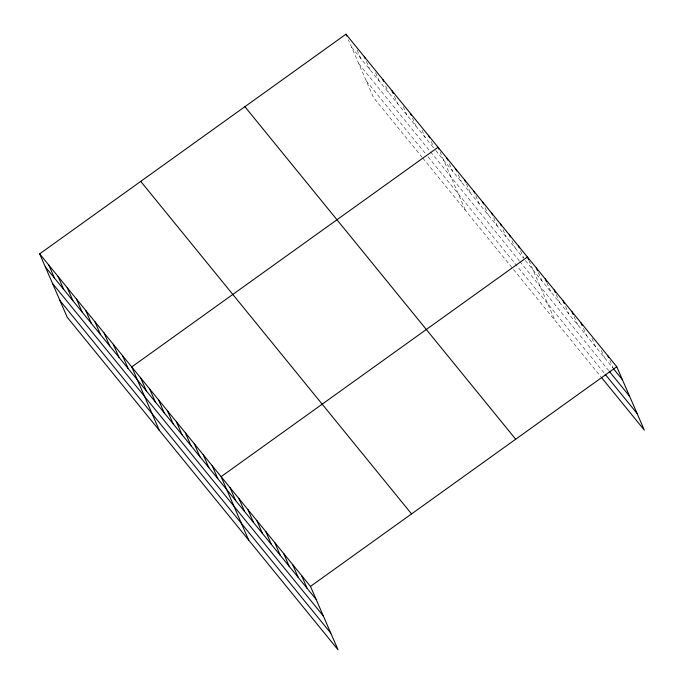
<?xml version="1.0" encoding="UTF-8"?>
<svg xmlns="http://www.w3.org/2000/svg" width="684" height="684" viewBox="0 0 684 684"><rect width="100%" height="100%" fill="white"/><g stroke="black" fill="none" stroke-linecap="round" stroke-linejoin="round"><path stroke-width="0.51" stroke-dasharray="3.42 2.56" d="M351.593 47.136L433.801 148.086M435.776 150.506L523.457 258.184M525.372 260.536L612.821 367.915M358.835 63.792L429.86 151.01M430.518 151.814L519.207 260.724M519.84 261.502L608.572 370.454M366.291 80.943L425.482 153.626M428.107 156.858L604.536 373.507M422.199 157.354L373.532 97.59L348.378 39.749M422.857 158.166L600.928 376.833M609.846 360.382L613.061 367.778M601.304 350.336L604.519 357.723M591.968 338.435L595.584 346.754M583.435 328.388L586.65 335.784M574.098 316.487L577.715 324.806M565.565 306.441L568.78 313.836M556.22 294.539L559.837 302.858M546.884 282.646L550.902 291.888M538.351 272.591L541.967 280.91M529.014 260.698L554.972 320.394M520.473 250.643L523.688 258.039M511.94 240.597L515.155 247.993M503.005 229.627L506.22 237.015M493.668 217.726L497.285 226.045M485.136 207.679L488.35 215.067M475.79 195.778L479.407 204.097M466.454 183.876L470.472 193.119M458.323 174.753L461.538 182.149M449.388 163.784L452.603 171.171M440.051 151.882L465.607 210.655M431.245 141.502L434.058 147.966M422.037 130.191L425.251 137.587M412.426 117.964L416.043 126.283M403.218 106.661L406.835 114.972M394.411 96.273L397.626 103.669M385.605 85.893L388.418 92.366M375.593 72.743L379.21 81.054M366.393 61.432L370.01 69.751M357.185 50.129L360.801 58.448"/><path stroke-width="1.03" d="M39.663 253.867L310.468 586.41L338.033 649.8L67.229 317.265L39.663 253.867L345.967 34.2L616.771 366.735L644.337 430.133L601.569 377.611M310.468 586.41L616.771 366.735M613.462 368.702L622.397 379.671M609.205 371.241L629.631 396.327M605.178 374.285L637.095 413.478M244.889 106.687L515.693 439.231M140.742 181.38L411.546 513.915M45.289 266.811L316.094 599.346M52.531 283.458L323.335 615.993M59.987 300.609L330.791 633.153M607.837 355.766L608.64 357.612M581.024 322.839L582.229 325.618M572.089 311.87L573.295 314.64M563.154 300.892L564.36 303.67M554.211 289.922L555.417 292.692M545.276 278.944L546.482 281.722M536.341 267.974L537.547 270.744M528.612 259.775L527.407 256.996L221.103 476.671L248.668 540.061M518.463 246.026L519.267 247.873M509.529 235.048L510.332 236.903M500.594 224.078L501.398 225.925M491.659 213.109L492.463 214.956M482.724 202.131L483.528 203.977M473.781 191.161L474.585 193.008M464.846 180.183L465.65 182.03M455.912 169.213L456.715 171.06M446.977 158.235L447.781 160.082M438.846 149.112L438.042 147.265L131.738 366.932L159.304 430.33M428.834 135.954L429.637 137.8M410.417 113.347L411.221 115.194M392 90.733L393.206 93.503M382.792 79.421L383.596 81.276M364.384 56.815L365.188 58.662M345.967 34.2L346.771 36.047M301.533 575.432L307.159 588.368M292.598 564.462L298.224 577.399M283.663 553.484L289.289 566.42M274.72 542.515L280.346 555.451M265.785 531.536L271.411 544.473M256.851 520.567L262.476 533.503M247.916 509.589L253.542 522.533M238.981 498.619L244.607 511.555M230.038 487.641L235.664 500.585M212.168 465.693L217.794 478.638M203.233 454.723L208.859 467.659M194.299 443.745L199.925 456.69M185.355 432.775L190.981 445.711M176.421 421.797L182.047 434.742M167.486 410.827L173.112 423.764M158.551 399.858L164.177 412.794M149.616 388.88L155.242 401.816M140.673 377.91L146.299 390.846M122.53 355.629L128.156 368.565M113.322 344.317L118.948 357.262M104.122 333.014L109.739 345.95M94.914 321.711L100.539 334.647M85.705 310.399L91.331 323.344M76.497 299.096L82.123 312.032M67.288 287.793L72.914 300.729M58.08 276.481L63.706 289.418M48.872 265.178L54.498 278.114"/></g></svg>
